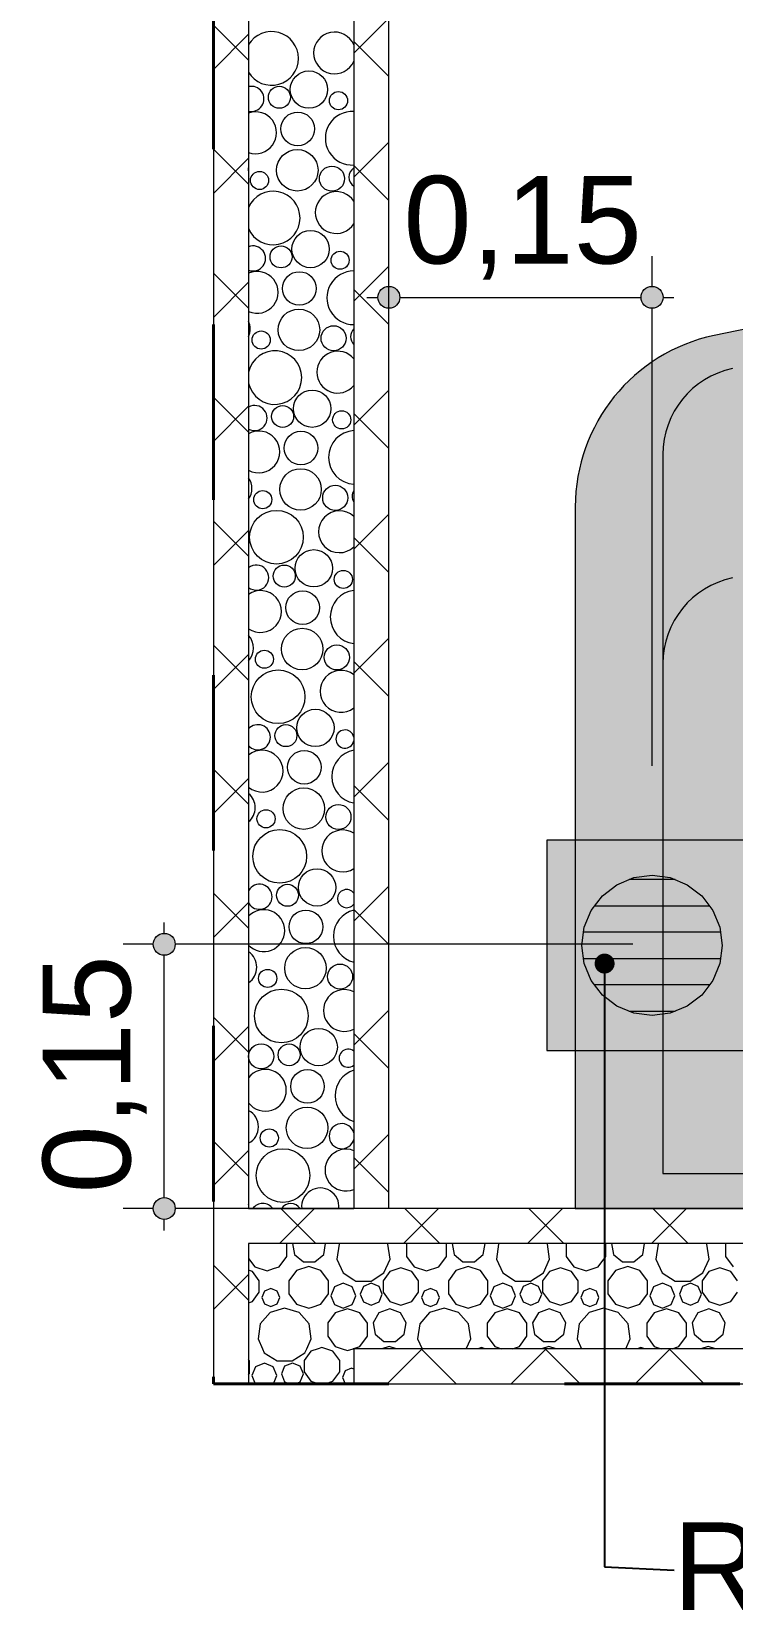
# Model space of a CAD drawing. Header units: metres. Extents: x -1.4 to 64, y -2.2 to 1.7.
# Drawn here: x -1.354 to -0.954, y -2.129 to -1.228 of the extents above; entities that cross this region are included whole.
import ezdxf

# ---------------------------------------------------------------- set-up
doc = ezdxf.new("R2010")
doc.units = ezdxf.units.M
doc.header["$MEASUREMENT"] = 0
doc.linetypes.add('Dashed', pattern=[0.035, 0.0225, -0.0125])
for name, color, linetype, lineweight in [('0_Caneta_No__1', 7, 'Continuous', 40), ('NOTAS-DETALHAMENTO.EXEC_Caneta_No__1', 7, 'Continuous', 40), ('NOTAS-DETALHAMENTO.EXEC_Caneta_No__241', 7, 'Continuous', 13), ('PAREDE CONSTRUIR_Caneta_No__241', 7, 'Continuous', 13), ('PAREDE CONSTRUIR_Caneta_No__83', 84, 'Continuous', 0)]:
    doc.layers.add(name, color=color, linetype=linetype, lineweight=lineweight)
for name, color, linetype, lineweight, true_color in [('0_Caneta_No__25', 7, 'Continuous', 13, 0x982312), ('LOUCAS-METAIS.ARQ_Caneta_No__13', 7, 'Continuous', 0, 0xaaaaaa), ('LOUCAS-METAIS.ARQ_Caneta_No__18', 7, 'Continuous', 0, 0xdfdfdf), ('PAREDE CONSTRUIR_Caneta_No__96', 7, 'Continuous', 0, 0xb6b6b6), ('RALO_Caneta_No__19', 7, 'Continuous', 0, 0xe9e9e9), ('RALO_Caneta_No__96', 7, 'Continuous', 0, 0xb6b6b6)]:
    doc.layers.add(name, color=color, linetype=linetype, lineweight=lineweight, true_color=true_color)
doc.styles.add('GENERATED_STYLE_1', font='arial.ttf')
doc.dimstyles.new('GENERATED_STYLE__1', dxfattribs={"dimtxt": 0.05, "dimasz": 0.02375, "dimexe": 0.18, "dimexo": 0.267183, "dimgap": 0, "dimtad": 1, "dimzin": 0, "dimdsep": 46, "dimtxsty": 'GENERATED_STYLE_1', "dimblk": 'ARROWHEAD_11', "dimblk1": 'ARROWHEAD_11', "dimblk2": 'ARROWHEAD_11', "dimcen": 0.09, "dimclrd": 256, "dimclre": 256, "dimclrt": 256, "dimadec": 0, "dimazin": 0, "dimtfac": 1, "dimtdec": 4, "dimtmove": 0, "dimatfit": 3, "dimfxl": 0, "dimtolj": 1, "dimtzin": 0, "dimarcsym": 0})
doc.dimstyles.new('GENERATED_STYLE__2', dxfattribs={"dimtxt": 0.05, "dimasz": 0.02375, "dimexe": 0.18, "dimexo": 0.267183, "dimgap": 0, "dimtad": 1, "dimtih": 1, "dimtoh": 1, "dimzin": 0, "dimdsep": 46, "dimtxsty": 'GENERATED_STYLE_1', "dimblk": 'ARROWHEAD_11', "dimblk1": 'ARROWHEAD_11', "dimblk2": 'ARROWHEAD_11', "dimcen": 0.09, "dimclrd": 256, "dimclre": 256, "dimclrt": 256, "dimadec": 0, "dimazin": 0, "dimtfac": 1, "dimtdec": 4, "dimtmove": 0, "dimatfit": 3, "dimfxl": 0, "dimtolj": 1, "dimtzin": 0, "dimarcsym": 0})
doc.dimstyles.new('GENERATED_STYLE__4', dxfattribs={"dimtxt": 0.18, "dimasz": 0.0228, "dimexe": 0.18, "dimexo": 0.0625, "dimgap": 0, "dimtad": 0, "dimtih": 1, "dimtoh": 1, "dimdec": 4, "dimzin": 0, "dimdsep": 46, "dimcen": 0.09, "dimadec": 0, "dimazin": 0, "dimtfac": 1, "dimtdec": 4, "dimtmove": 0, "dimatfit": 3, "dimldrblk": 'ARROWHEAD_11', "dimfxl": 0, "dimtolj": 1, "dimtzin": 0, "dimarcsym": 0})
pattern_1 = [(45, (0, 0), (-0.0353553, 0.0353553), []), (135, (0, 0), (0.0353553, 0.0353553), [])]

# ---------------------------------------------------------------- blocks, each defined once
blk = doc.blocks.new('*X1')
at = {"layer": 'PAREDE CONSTRUIR_Caneta_No__96', "color": 253, "linetype": 'Continuous', "lineweight": 0, "true_color": 0xb6b6b6}
for p, q in [((-1.2125, -1.9328), (-1.20817, -1.92683)), ((-1.20817, -1.92683), (-1.20817, -1.91955)), ((-1.2049, -1.91955), (-1.20381, -1.92574)), ((-1.20381, -1.92574), (-1.19878, -1.92996)), ((-1.19222, -1.92996), (-1.1872, -1.92574)), ((-1.1872, -1.92574), (-1.18611, -1.91955)), ((-1.1784, -1.91991), (-1.17962, -1.92844)), ((-1.17809, -1.91955), (-1.1784, -1.91991)), ((-1.21572, -1.93384), (-1.2125, -1.9328)), ((-1.20271, -1.93497), (-1.20701, -1.94088)), ((-1.19576, -1.93271), (-1.20271, -1.93497)), ((-1.19878, -1.92996), (-1.19222, -1.92996)), ((-1.18881, -1.93497), (-1.19576, -1.93271)), ((-1.18451, -1.94088), (-1.18881, -1.93497)), ((-1.17962, -1.92844), (-1.17604, -1.93628)), ((-1.17604, -1.93628), (-1.17002, -1.94016)), ((-1.20701, -1.94088), (-1.20701, -1.94256)), ((-1.18451, -1.94819), (-1.18451, -1.94088)), ((-1.18105, -1.94426), (-1.18315, -1.94931)), ((-1.176, -1.94217), (-1.18105, -1.94426)), ((-1.17095, -1.94426), (-1.176, -1.94217)), ((-1.17002, -1.9465), (-1.17095, -1.94426)), ((-1.19383, -1.95574), (-1.18881, -1.9541)), ((-1.18881, -1.9541), (-1.18451, -1.94819)), ((-1.18315, -1.94931), (-1.18105, -1.95437)), ((-1.18105, -1.95437), (-1.176, -1.95646)), ((-1.176, -1.95646), (-1.17095, -1.95437)), ((-1.17095, -1.95437), (-1.17002, -1.95212)), ((-1.18059, -1.959), (-1.18479, -1.96478)), ((-1.17358, -1.95672), (-1.18059, -1.959)), ((-1.17002, -1.95788), (-1.17358, -1.95672)), ((-1.17012, -1.97945), (-1.17002, -1.97942))]:
    blk.add_line(p, q, dxfattribs=at)
blk = doc.blocks.new('*X2')
at = {"layer": 'PAREDE CONSTRUIR_Caneta_No__96', "color": 253, "linetype": 'Continuous', "lineweight": 0, "true_color": 0xb6b6b6}
for p, q in [((-1.23002, -1.92799), (-1.22652, -1.9328)), ((-1.22787, -1.93539), (-1.23002, -1.93469)), ((-1.22401, -1.94071), (-1.22787, -1.93539)), ((-1.22652, -1.9328), (-1.21951, -1.93508)), ((-1.21951, -1.93508), (-1.21572, -1.93384)), ((-1.22401, -1.94728), (-1.22401, -1.94071)), ((-1.21728, -1.94518), (-1.22094, -1.94669)), ((-1.21363, -1.94669), (-1.21728, -1.94518)), ((-1.20701, -1.94256), (-1.20701, -1.94819)), ((-1.23002, -1.9533), (-1.22787, -1.9526)), ((-1.22787, -1.9526), (-1.22401, -1.94728)), ((-1.22094, -1.94669), (-1.22245, -1.95035)), ((-1.22245, -1.95035), (-1.22094, -1.954)), ((-1.22094, -1.954), (-1.21728, -1.95552)), ((-1.21728, -1.95552), (-1.21363, -1.954)), ((-1.21211, -1.95035), (-1.21363, -1.94669)), ((-1.21363, -1.954), (-1.21211, -1.95035)), ((-1.20701, -1.94819), (-1.20271, -1.9541)), ((-1.20271, -1.9541), (-1.19576, -1.95636)), ((-1.21775, -1.95889), (-1.2234, -1.96541)), ((-1.20948, -1.95646), (-1.21775, -1.95889)), ((-1.2012, -1.95889), (-1.20948, -1.95646)), ((-1.19556, -1.96541), (-1.2012, -1.95889)), ((-1.19576, -1.95636), (-1.19383, -1.95574)), ((-1.2234, -1.96541), (-1.22462, -1.97394)), ((-1.19433, -1.97394), (-1.19556, -1.96541)), ((-1.18479, -1.96478), (-1.18493, -1.96496)), ((-1.18493, -1.96496), (-1.18493, -1.97233)), ((-1.18493, -1.97233), (-1.18059, -1.9783)), ((-1.22462, -1.97394), (-1.22206, -1.97955)), ((-1.19689, -1.97955), (-1.19433, -1.97394)), ((-1.1882, -1.97885), (-1.19035, -1.97955)), ((-1.18605, -1.97955), (-1.1882, -1.97885)), ((-1.18059, -1.9783), (-1.17673, -1.97955)), ((-1.17044, -1.97955), (-1.17012, -1.97945))]:
    blk.add_line(p, q, dxfattribs=at)
blk = doc.blocks.new('*X3')
at = {"layer": 'PAREDE CONSTRUIR_Caneta_No__96', "color": 253, "linetype": 'Continuous', "lineweight": 0, "true_color": 0xb6b6b6}
for p, q in [((-1.22206, -1.97955), (-1.22104, -1.98178)), ((-1.22104, -1.98178), (-1.21379, -1.98645)), ((-1.20516, -1.98645), (-1.19791, -1.98178)), ((-1.19445, -1.98089), (-1.19832, -1.9862)), ((-1.19791, -1.98178), (-1.19689, -1.97955)), ((-1.19035, -1.97955), (-1.19445, -1.98089)), ((-1.18195, -1.98089), (-1.18605, -1.97955)), ((-1.17808, -1.9862), (-1.18195, -1.98089)), ((-1.17673, -1.97955), (-1.17358, -1.98057)), ((-1.17358, -1.98057), (-1.17044, -1.97955)), ((-1.22951, -1.98638), (-1.23002, -1.98568)), ((-1.22951, -1.99369), (-1.22951, -1.98638)), ((-1.22605, -1.98976), (-1.22815, -1.99481)), ((-1.221, -1.98766), (-1.22605, -1.98976)), ((-1.21595, -1.98976), (-1.221, -1.98766)), ((-1.21385, -1.99481), (-1.21595, -1.98976)), ((-1.21379, -1.98645), (-1.20516, -1.98645)), ((-1.20948, -1.98949), (-1.21131, -1.99392)), ((-1.20504, -1.98766), (-1.20948, -1.98949)), ((-1.20061, -1.98949), (-1.20504, -1.98766)), ((-1.19877, -1.99392), (-1.20061, -1.98949)), ((-1.19832, -1.9862), (-1.19832, -1.99278)), ((-1.17808, -1.99278), (-1.17808, -1.9862)), ((-1.17136, -1.99068), (-1.17501, -1.99219)), ((-1.17002, -1.99123), (-1.17136, -1.99068)), ((-1.23002, -1.99439), (-1.22951, -1.99369)), ((-1.22815, -1.99481), (-1.22618, -1.99955)), ((-1.21582, -1.99955), (-1.21385, -1.99481)), ((-1.21131, -1.99392), (-1.20948, -1.99836)), ((-1.20948, -1.99836), (-1.20659, -1.99955)), ((-1.20349, -1.99955), (-1.20061, -1.99836)), ((-1.20061, -1.99836), (-1.19877, -1.99392)), ((-1.19832, -1.99278), (-1.19445, -1.9981)), ((-1.19445, -1.9981), (-1.18998, -1.99955)), ((-1.18642, -1.99955), (-1.18195, -1.9981)), ((-1.18195, -1.9981), (-1.17808, -1.99278)), ((-1.17501, -1.99219), (-1.17653, -1.99585)), ((-1.17653, -1.99585), (-1.17501, -1.9995)), ((-1.17501, -1.9995), (-1.17489, -1.99955))]:
    blk.add_line(p, q, dxfattribs=at)
blk = doc.blocks.new('*X7')
at = {"layer": 'PAREDE CONSTRUIR_Caneta_No__96', "color": 253, "linetype": 'Continuous', "lineweight": 0, "true_color": 0xb6b6b6}
for p, q in [((-1.15056, -1.91991), (-1.15086, -1.91955)), ((-1.14933, -1.92844), (-1.15056, -1.91991)), ((-1.13993, -1.91955), (-1.13993, -1.92683)), ((-1.13993, -1.92683), (-1.13559, -1.9328)), ((-1.12157, -1.9328), (-1.11724, -1.92683)), ((-1.11724, -1.92683), (-1.11724, -1.91955)), ((-1.11397, -1.91955), (-1.11288, -1.92574)), ((-1.11288, -1.92574), (-1.10786, -1.92996)), ((-1.1013, -1.92996), (-1.09627, -1.92574)), ((-1.09627, -1.92574), (-1.09518, -1.91955)), ((-1.08747, -1.91991), (-1.0887, -1.92844)), ((-1.08716, -1.91955), (-1.08747, -1.91991)), ((-1.05963, -1.91991), (-1.05994, -1.91955)), ((-1.0584, -1.92844), (-1.05963, -1.91991)), ((-1.049, -1.91955), (-1.049, -1.92683)), ((-1.049, -1.92683), (-1.04467, -1.9328)), ((-1.03065, -1.9328), (-1.02631, -1.92683)), ((-1.02631, -1.92683), (-1.02631, -1.91955)), ((-1.02304, -1.91955), (-1.02195, -1.92574)), ((-1.02195, -1.92574), (-1.01693, -1.92996)), ((-1.01037, -1.92996), (-1.00534, -1.92574)), ((-1.00534, -1.92574), (-1.00425, -1.91955)), ((-0.99654, -1.91991), (-0.99777, -1.92844)), ((-0.99623, -1.91955), (-0.99654, -1.91991)), ((-0.9687, -1.91991), (-0.96901, -1.91955)), ((-0.96747, -1.92844), (-0.9687, -1.91991)), ((-0.95807, -1.91955), (-0.95807, -1.92683)), ((-0.95807, -1.92683), (-0.95374, -1.9328)), ((-1.16016, -1.94095), (-1.15291, -1.93628)), ((-1.14945, -1.93539), (-1.15332, -1.94071)), ((-1.15291, -1.93628), (-1.14933, -1.92844)), ((-1.1432, -1.93336), (-1.14945, -1.93539)), ((-1.13695, -1.93539), (-1.1432, -1.93336)), ((-1.13308, -1.94071), (-1.13695, -1.93539)), ((-1.13559, -1.9328), (-1.12858, -1.93508)), ((-1.12858, -1.93508), (-1.12157, -1.9328)), ((-1.11178, -1.93497), (-1.11608, -1.94088)), ((-1.10483, -1.93271), (-1.11178, -1.93497)), ((-1.10786, -1.92996), (-1.1013, -1.92996)), ((-1.09788, -1.93497), (-1.10483, -1.93271)), ((-1.09358, -1.94088), (-1.09788, -1.93497)), ((-1.0887, -1.92844), (-1.08511, -1.93628)), ((-1.08511, -1.93628), (-1.07786, -1.94095)), ((-1.06924, -1.94095), (-1.06198, -1.93628)), ((-1.05853, -1.93539), (-1.06239, -1.94071)), ((-1.06198, -1.93628), (-1.0584, -1.92844)), ((-1.05227, -1.93336), (-1.05853, -1.93539)), ((-1.04602, -1.93539), (-1.05227, -1.93336)), ((-1.04216, -1.94071), (-1.04602, -1.93539)), ((-1.04467, -1.9328), (-1.03766, -1.93508)), ((-1.03766, -1.93508), (-1.03065, -1.9328)), ((-1.02086, -1.93497), (-1.02515, -1.94088)), ((-1.0139, -1.93271), (-1.02086, -1.93497)), ((-1.01693, -1.92996), (-1.01037, -1.92996)), ((-1.00695, -1.93497), (-1.0139, -1.93271)), ((-1.00266, -1.94088), (-1.00695, -1.93497)), ((-0.99777, -1.92844), (-0.99419, -1.93628)), ((-0.99419, -1.93628), (-0.98693, -1.94095)), ((-0.97831, -1.94095), (-0.97106, -1.93628)), ((-0.9676, -1.93539), (-0.97146, -1.94071)), ((-0.97106, -1.93628), (-0.96747, -1.92844)), ((-0.96135, -1.93336), (-0.9676, -1.93539)), ((-0.95509, -1.93539), (-0.96135, -1.93336)), ((-0.95123, -1.94071), (-0.95509, -1.93539)), ((-1.17002, -1.94016), (-1.16879, -1.94095)), ((-1.16879, -1.94095), (-1.16016, -1.94095)), ((-1.16448, -1.94399), (-1.16631, -1.94843)), ((-1.16004, -1.94216), (-1.16448, -1.94399)), ((-1.15561, -1.94399), (-1.16004, -1.94216)), ((-1.15377, -1.94843), (-1.15561, -1.94399)), ((-1.15332, -1.94071), (-1.15332, -1.94728)), ((-1.13308, -1.94728), (-1.13308, -1.94071)), ((-1.12636, -1.94518), (-1.13001, -1.94669)), ((-1.1227, -1.94669), (-1.12636, -1.94518)), ((-1.11608, -1.94088), (-1.11608, -1.94819)), ((-1.09358, -1.94819), (-1.09358, -1.94088)), ((-1.09013, -1.94426), (-1.09222, -1.94931)), ((-1.08507, -1.94217), (-1.09013, -1.94426)), ((-1.08002, -1.94426), (-1.08507, -1.94217)), ((-1.07793, -1.94931), (-1.08002, -1.94426)), ((-1.07786, -1.94095), (-1.06924, -1.94095)), ((-1.07355, -1.94399), (-1.07538, -1.94843)), ((-1.06912, -1.94216), (-1.07355, -1.94399)), ((-1.06468, -1.94399), (-1.06912, -1.94216)), ((-1.06285, -1.94843), (-1.06468, -1.94399)), ((-1.06239, -1.94071), (-1.06239, -1.94728)), ((-1.04216, -1.94728), (-1.04216, -1.94071)), ((-1.03543, -1.94518), (-1.03908, -1.94669)), ((-1.03177, -1.94669), (-1.03543, -1.94518)), ((-1.02515, -1.94088), (-1.02515, -1.94819)), ((-1.00266, -1.94819), (-1.00266, -1.94088)), ((-0.9992, -1.94426), (-1.00129, -1.94931)), ((-0.99415, -1.94217), (-0.9992, -1.94426)), ((-0.98909, -1.94426), (-0.99415, -1.94217)), ((-0.987, -1.94931), (-0.98909, -1.94426)), ((-0.98693, -1.94095), (-0.97831, -1.94095)), ((-0.98262, -1.94399), (-0.98446, -1.94843)), ((-0.97819, -1.94216), (-0.98262, -1.94399)), ((-0.97376, -1.94399), (-0.97819, -1.94216)), ((-0.97192, -1.94843), (-0.97376, -1.94399)), ((-0.97146, -1.94071), (-0.97146, -1.94728)), ((-1.16885, -1.94931), (-1.17002, -1.9465)), ((-1.17002, -1.95212), (-1.16885, -1.94931)), ((-1.16631, -1.94843), (-1.16448, -1.95286)), ((-1.16448, -1.95286), (-1.16004, -1.95469)), ((-1.16004, -1.95469), (-1.15561, -1.95286)), ((-1.15561, -1.95286), (-1.15377, -1.94843)), ((-1.15332, -1.94728), (-1.14945, -1.9526)), ((-1.14945, -1.9526), (-1.1432, -1.95463)), ((-1.1432, -1.95463), (-1.13695, -1.9526)), ((-1.13695, -1.9526), (-1.13308, -1.94728)), ((-1.13001, -1.94669), (-1.13153, -1.95035)), ((-1.13153, -1.95035), (-1.13001, -1.954)), ((-1.13001, -1.954), (-1.12636, -1.95552)), ((-1.12636, -1.95552), (-1.1227, -1.954)), ((-1.12119, -1.95035), (-1.1227, -1.94669)), ((-1.1227, -1.954), (-1.12119, -1.95035)), ((-1.11608, -1.94819), (-1.11178, -1.9541)), ((-1.11178, -1.9541), (-1.10483, -1.95636)), ((-1.10483, -1.95636), (-1.09788, -1.9541)), ((-1.09788, -1.9541), (-1.09358, -1.94819)), ((-1.09222, -1.94931), (-1.09013, -1.95437)), ((-1.09013, -1.95437), (-1.08507, -1.95646)), ((-1.08507, -1.95646), (-1.08002, -1.95437)), ((-1.08002, -1.95437), (-1.07793, -1.94931)), ((-1.07538, -1.94843), (-1.07355, -1.95286)), ((-1.07355, -1.95286), (-1.06912, -1.95469)), ((-1.06912, -1.95469), (-1.06468, -1.95286)), ((-1.06468, -1.95286), (-1.06285, -1.94843)), ((-1.06239, -1.94728), (-1.05853, -1.9526)), ((-1.05853, -1.9526), (-1.05227, -1.95463)), ((-1.05227, -1.95463), (-1.04602, -1.9526)), ((-1.04602, -1.9526), (-1.04216, -1.94728)), ((-1.03908, -1.94669), (-1.0406, -1.95035)), ((-1.0406, -1.95035), (-1.03908, -1.954)), ((-1.03908, -1.954), (-1.03543, -1.95552)), ((-1.03543, -1.95552), (-1.03177, -1.954)), ((-1.03026, -1.95035), (-1.03177, -1.94669)), ((-1.03177, -1.954), (-1.03026, -1.95035)), ((-1.02515, -1.94819), (-1.02086, -1.9541)), ((-1.02086, -1.9541), (-1.0139, -1.95636)), ((-1.0139, -1.95636), (-1.00695, -1.9541)), ((-1.00695, -1.9541), (-1.00266, -1.94819)), ((-1.00129, -1.94931), (-0.9992, -1.95437)), ((-0.9992, -1.95437), (-0.99415, -1.95646)), ((-0.99415, -1.95646), (-0.98909, -1.95437)), ((-0.98909, -1.95437), (-0.987, -1.94931)), ((-0.98446, -1.94843), (-0.98262, -1.95286)), ((-0.98262, -1.95286), (-0.97819, -1.95469)), ((-0.97819, -1.95469), (-0.97376, -1.95286)), ((-0.97376, -1.95286), (-0.97192, -1.94843)), ((-0.97146, -1.94728), (-0.9676, -1.9526)), ((-0.9676, -1.9526), (-0.96135, -1.95463)), ((-0.96135, -1.95463), (-0.95509, -1.9526)), ((-0.95509, -1.9526), (-0.95123, -1.94728)), ((-1.16657, -1.959), (-1.17002, -1.95788)), ((-1.16224, -1.96496), (-1.16657, -1.959)), ((-1.15574, -1.9591), (-1.15902, -1.96478)), ((-1.14958, -1.95685), (-1.15574, -1.9591)), ((-1.14341, -1.9591), (-1.14958, -1.95685)), ((-1.14013, -1.96478), (-1.14341, -1.9591)), ((-1.12682, -1.95889), (-1.13247, -1.96541)), ((-1.11855, -1.95646), (-1.12682, -1.95889)), ((-1.11028, -1.95889), (-1.11855, -1.95646)), ((-1.10463, -1.96541), (-1.11028, -1.95889)), ((-1.08967, -1.959), (-1.094, -1.96496)), ((-1.08266, -1.95672), (-1.08967, -1.959)), ((-1.07565, -1.959), (-1.08266, -1.95672)), ((-1.07131, -1.96496), (-1.07565, -1.959)), ((-1.06481, -1.9591), (-1.06809, -1.96478)), ((-1.05865, -1.95685), (-1.06481, -1.9591)), ((-1.05249, -1.9591), (-1.05865, -1.95685)), ((-1.04921, -1.96478), (-1.05249, -1.9591)), ((-1.0359, -1.95889), (-1.04154, -1.96541)), ((-1.02762, -1.95646), (-1.0359, -1.95889)), ((-1.01935, -1.95889), (-1.02762, -1.95646)), ((-1.0137, -1.96541), (-1.01935, -1.95889)), ((-0.99874, -1.959), (-1.00307, -1.96496)), ((-0.99173, -1.95672), (-0.99874, -1.959)), ((-0.98472, -1.959), (-0.99173, -1.95672)), ((-0.98039, -1.96496), (-0.98472, -1.959)), ((-0.97389, -1.9591), (-0.97717, -1.96478)), ((-0.96772, -1.95685), (-0.97389, -1.9591)), ((-0.96156, -1.9591), (-0.96772, -1.95685)), ((-0.95828, -1.96478), (-0.96156, -1.9591)), ((-1.16657, -1.9783), (-1.16224, -1.97233)), ((-1.16224, -1.97233), (-1.16224, -1.96496)), ((-1.15902, -1.96478), (-1.15788, -1.97124)), ((-1.15788, -1.97124), (-1.15286, -1.97545)), ((-1.1463, -1.97545), (-1.14127, -1.97124)), ((-1.14127, -1.97124), (-1.14013, -1.96478)), ((-1.13247, -1.96541), (-1.1337, -1.97394)), ((-1.1034, -1.97394), (-1.10463, -1.96541)), ((-1.094, -1.96496), (-1.094, -1.97233)), ((-1.094, -1.97233), (-1.08967, -1.9783)), ((-1.07565, -1.9783), (-1.07131, -1.97233)), ((-1.07131, -1.97233), (-1.07131, -1.96496)), ((-1.06809, -1.96478), (-1.06695, -1.97124)), ((-1.06695, -1.97124), (-1.06193, -1.97545)), ((-1.05537, -1.97545), (-1.05034, -1.97124)), ((-1.05034, -1.97124), (-1.04921, -1.96478)), ((-1.04154, -1.96541), (-1.04277, -1.97394)), ((-1.01247, -1.97394), (-1.0137, -1.96541)), ((-1.00307, -1.96496), (-1.00307, -1.97233)), ((-1.00307, -1.97233), (-0.99874, -1.9783)), ((-0.98472, -1.9783), (-0.98039, -1.97233)), ((-0.98039, -1.97233), (-0.98039, -1.96496)), ((-0.97717, -1.96478), (-0.97603, -1.97124)), ((-0.97603, -1.97124), (-0.971, -1.97545)), ((-0.96444, -1.97545), (-0.95942, -1.97124)), ((-0.95942, -1.97124), (-0.95828, -1.96478)), ((-1.17002, -1.97942), (-1.16657, -1.9783)), ((-1.14983, -1.97821), (-1.15397, -1.97955)), ((-1.15286, -1.97545), (-1.1463, -1.97545)), ((-1.14569, -1.97955), (-1.14983, -1.97821)), ((-1.1337, -1.97394), (-1.13113, -1.97955)), ((-1.10596, -1.97955), (-1.1034, -1.97394)), ((-1.09727, -1.97885), (-1.09942, -1.97955)), ((-1.09513, -1.97955), (-1.09727, -1.97885)), ((-1.08967, -1.9783), (-1.08581, -1.97955)), ((-1.07951, -1.97955), (-1.07565, -1.9783)), ((-1.0589, -1.97821), (-1.06304, -1.97955)), ((-1.06193, -1.97545), (-1.05537, -1.97545)), ((-1.05477, -1.97955), (-1.0589, -1.97821)), ((-1.04277, -1.97394), (-1.04021, -1.97955)), ((-1.01504, -1.97955), (-1.01247, -1.97394)), ((-1.00635, -1.97885), (-1.00849, -1.97955)), ((-1.0042, -1.97955), (-1.00635, -1.97885)), ((-0.99874, -1.9783), (-0.99488, -1.97955)), ((-0.98858, -1.97955), (-0.98472, -1.9783)), ((-0.96798, -1.97821), (-0.97212, -1.97955)), ((-0.971, -1.97545), (-0.96444, -1.97545)), ((-0.96384, -1.97955), (-0.96798, -1.97821))]:
    blk.add_line(p, q, dxfattribs=at)
blk = doc.blocks.new('*X9')
at = {"layer": 'PAREDE CONSTRUIR_Caneta_No__96', "color": 253, "linetype": 'Continuous', "lineweight": 0, "true_color": 0xb6b6b6}
for centre, radius in [((-1.19562, -1.26151), 0.01064), ((-1.21246, -1.26594), 0.00627), ((-1.17877, -1.26786), 0.00517), ((-1.20199, -1.28396), 0.00959), ((-1.20225, -1.30755), 0.01183), ((-1.18249, -1.31233), 0.00715), ((-1.22377, -1.31336), 0.00517), ((-1.19469, -1.35251), 0.01064), ((-1.21153, -1.35694), 0.00627), ((-1.17784, -1.35886), 0.00517), ((-1.20106, -1.37496), 0.00959), ((-1.20132, -1.39855), 0.01183), ((-1.18156, -1.40332), 0.00715), ((-1.22284, -1.40436), 0.00517), ((-1.19376, -1.4435), 0.01064), ((-1.2106, -1.44794), 0.00627), ((-1.17692, -1.44986), 0.00517), ((-1.20014, -1.46595), 0.00959), ((-1.20039, -1.48954), 0.01183), ((-1.22192, -1.49536), 0.00517), ((-1.18063, -1.49432), 0.00715), ((-1.21411, -1.51677), 0.0153), ((-1.19283, -1.5345), 0.01064), ((-1.20968, -1.53893), 0.00627), ((-1.17599, -1.54086), 0.00517), ((-1.19921, -1.55695), 0.00959), ((-1.19947, -1.58054), 0.01183), ((-1.22099, -1.58636), 0.00517), ((-1.17971, -1.58532), 0.00715), ((-1.21318, -1.60777), 0.0153), ((-1.19191, -1.6255), 0.01064), ((-1.20875, -1.62993), 0.00627), ((-1.19828, -1.64795), 0.00959), ((-1.19854, -1.67154), 0.01183), ((-1.22006, -1.67735), 0.00517), ((-1.17878, -1.67632), 0.00715), ((-1.21226, -1.69877), 0.0153), ((-1.19098, -1.7165), 0.01064), ((-1.20782, -1.72093), 0.00627), ((-1.19736, -1.73895), 0.00959), ((-1.19761, -1.76254), 0.01183), ((-1.21914, -1.76835), 0.00517), ((-1.17785, -1.76732), 0.00715), ((-1.21133, -1.78977), 0.0153), ((-1.19005, -1.8075), 0.01064), ((-1.22285, -1.81281), 0.00715), ((-1.2069, -1.81193), 0.00627), ((-1.19643, -1.82995), 0.00959), ((-1.19668, -1.85354), 0.01183), ((-1.21821, -1.85935), 0.00517), ((-1.2104, -1.88076), 0.0153)]:
    blk.add_circle(centre, radius, dxfattribs=at)
for centre, radius, start, end in [((-1.21689, -1.24378), 0.0153, 210.93504, 149.06496), ((-1.181, -1.24066), 0.01193, 22.9499, 337.0501), ((-1.22842, -1.26683), 0.00715, 257.0477, 102.9523), ((-1.226, -1.28616), 0.01193, 250.31452, 109.68548), ((-1.17096, -1.28928), 0.0153, 86.45299, 273.54701), ((-1.24062, -1.30701), 0.01064, 355.03145, 4.96855), ((-1.16653, -1.31144), 0.00627, 123.78438, 236.21562), ((-1.21596, -1.33478), 0.0153, 203.31829, 156.68171), ((-1.18007, -1.33166), 0.01193, 32.52808, 327.47192), ((-1.22749, -1.35782), 0.00715, 249.2783, 110.7217), ((-1.22507, -1.37716), 0.01193, 245.50746, 114.49254), ((-1.17004, -1.38027), 0.0153, 89.92563, 270.07437), ((-1.23969, -1.398), 0.01064, 335.38263, 24.61737), ((-1.1656, -1.40244), 0.00627, 134.74379, 225.25621), ((-1.21504, -1.42577), 0.0153, 191.79382, 168.20618), ((-1.17915, -1.42266), 0.01193, 40.05652, 319.94348), ((-1.22656, -1.44882), 0.00715, 241.08454, 118.91546), ((-1.22415, -1.46816), 0.01193, 240.50861, 119.49139), ((-1.16911, -1.47127), 0.0153, 93.39799, 266.60201), ((-1.23876, -1.489), 0.01064, 325.28323, 34.71677), ((-1.16468, -1.49344), 0.00627, 148.4087, 211.5913), ((-1.17822, -1.51366), 0.01193, 46.55232, 313.44768), ((-1.22563, -1.53982), 0.00715, 232.17817, 127.82183), ((-1.22322, -1.55916), 0.01193, 235.24901, 124.75099), ((-1.16818, -1.56227), 0.0153, 96.88291, 263.11709), ((-1.23783, -1.58), 0.01064, 317.29411, 42.70589), ((-1.17729, -1.60466), 0.01193, 52.41239, 307.58761), ((-1.22471, -1.63082), 0.00715, 222.02117, 137.97883), ((-1.17506, -1.63186), 0.00517, 12.47845, 347.52155), ((-1.22229, -1.65015), 0.01193, 229.62941, 130.37059), ((-1.16726, -1.65327), 0.0153, 100.39365, 259.60635), ((-1.23691, -1.671), 0.01064, 310.36935, 49.63065), ((-1.17637, -1.69565), 0.01193, 57.84201, 302.15799), ((-1.22378, -1.72182), 0.00715, 209.23932, 150.76068), ((-1.17414, -1.72285), 0.00517, 37.14972, 322.85028), ((-1.22137, -1.74115), 0.01193, 223.49395, 136.50605), ((-1.16633, -1.74427), 0.0153, 103.94436, 256.05564), ((-1.23598, -1.762), 0.01064, 304.09591, 55.90409), ((-1.17544, -1.78665), 0.01193, 62.96481, 297.03519), ((-1.17321, -1.81385), 0.00517, 51.8485, 308.1515), ((-1.22044, -1.83215), 0.01193, 216.56658, 143.43342), ((-1.1654, -1.83527), 0.0153, 107.55066, 252.44934), ((-1.23505, -1.853), 0.01064, 298.25831, 61.74169), ((-1.17693, -1.85831), 0.00715, 14.80891, 345.19109), ((-1.17451, -1.87765), 0.01193, 67.86318, 292.13682), ((-1.18913, -1.89849), 0.01064, 354.29562, 185.70438), ((-1.24168, -1.89904), 0.01183, 357.50224, 9.43421), ((-1.22193, -1.90381), 0.00715, 36.60293, 143.39707), ((-1.20597, -1.90293), 0.00627, 32.57658, 147.42342)]:
    blk.add_arc(centre, radius, start, end, dxfattribs=at)
blk = doc.blocks.new('*D19')
at = {"layer": '0_Caneta_No__25', "linetype": 'Continuous', "lineweight": 13, "true_color": 0x982312}
for points in [[(-1.15627, -1.38002), (-1.15579, -1.38241), (-1.15444, -1.38444), (-1.15241, -1.38579), (-1.15002, -1.38627), (-1.14763, -1.38579), (-1.1456, -1.38444), (-1.14424, -1.38241), (-1.14377, -1.38002), (-1.14424, -1.37763), (-1.1456, -1.3756), (-1.14763, -1.37424), (-1.15002, -1.37377), (-1.15241, -1.37424), (-1.15444, -1.3756), (-1.15579, -1.37763)], [(-1.00627, -1.38002), (-1.00579, -1.38241), (-1.00444, -1.38444), (-1.00241, -1.38579), (-1.00002, -1.38627), (-0.99763, -1.38579), (-0.9956, -1.38444), (-0.99424, -1.38241), (-0.99377, -1.38002), (-0.99424, -1.37763), (-0.9956, -1.3756), (-0.99763, -1.37424), (-1.00002, -1.37377), (-1.00241, -1.37424), (-1.00444, -1.3756), (-1.00579, -1.37763)]]:
    blk.add_hatch(color=24, dxfattribs=at).paths.add_polyline_path(points)
at = {"layer": '0_Caneta_No__25', "color": 24, "linetype": 'Continuous', "lineweight": 13, "true_color": 0x982312}
for p, q in [((-1.15002, -1.37377), (-1.15002, -1.35658)), ((-1.00002, -1.37377), (-1.00002, -1.35658)), ((-1.16252, -1.38002), (-1.15627, -1.38002)), ((-1.15002, -1.6472), (-1.15002, -1.38627)), ((-1.14377, -1.38002), (-1.00627, -1.38002)), ((-1.00002, -1.6472), (-1.00002, -1.38627)), ((-0.99377, -1.38002), (-0.98752, -1.38002))]:
    blk.add_line(p, q, dxfattribs=at)
for centre in [(-1.15002, -1.38002), (-1.00002, -1.38002)]:
    blk.add_circle(centre, 0.00625, dxfattribs=at)
at = {"layer": '0_Caneta_No__25', "color": 24, "lineweight": 13, "true_color": 0x982312, "insert": (-1.14175, -1.37002), "char_height": 0.05, "attachment_point": 7, "style": 'GENERATED_STYLE_1'}
blk.add_mtext('\\A1;{\\pql;\\fArial|b0|i0|c0|p0;\\W1.000000;0,15}', dxfattribs=at)
blk = doc.blocks.new('ARROWHEAD_11')
at = {"color": 0, "linetype": 'Continuous', "lineweight": 0}
blk.add_line((0, 0), (-1, 0), dxfattribs=at)
at = {"color": 0, "linetype": 'Continuous', "lineweight": 0, "const_width": 0.25, "flags": 128}
blk.add_lwpolyline([(-0.125, 0, 1), (0.125, 0, 1)], format="xyb", close=True, dxfattribs=at)
blk = doc.blocks.new('*D20')
at = {"layer": '0_Caneta_No__25', "linetype": 'Continuous', "lineweight": 13, "true_color": 0x982312}
for points in [[(-1.28433, -1.74891), (-1.28385, -1.7513), (-1.2825, -1.75333), (-1.28047, -1.75468), (-1.27808, -1.75516), (-1.27568, -1.75468), (-1.27366, -1.75333), (-1.2723, -1.7513), (-1.27183, -1.74891), (-1.2723, -1.74651), (-1.27366, -1.74449), (-1.27568, -1.74313), (-1.27808, -1.74266), (-1.28047, -1.74313), (-1.2825, -1.74449), (-1.28385, -1.74651)], [(-1.28433, -1.89955), (-1.28385, -1.90194), (-1.2825, -1.90397), (-1.28047, -1.90533), (-1.27808, -1.9058), (-1.27568, -1.90533), (-1.27366, -1.90397), (-1.2723, -1.90194), (-1.27183, -1.89955), (-1.2723, -1.89716), (-1.27366, -1.89513), (-1.27568, -1.89378), (-1.27808, -1.8933), (-1.28047, -1.89378), (-1.2825, -1.89513), (-1.28385, -1.89716)]]:
    blk.add_hatch(color=24, dxfattribs=at).paths.add_polyline_path(points)
at = {"layer": '0_Caneta_No__25', "color": 24, "linetype": 'Continuous', "lineweight": 13, "true_color": 0x982312}
for p, q in [((-1.27808, -1.74266), (-1.27808, -1.73641)), ((-1.28433, -1.74891), (-1.30151, -1.74891)), ((-1.27808, -1.8933), (-1.27808, -1.75516)), ((-1.01089, -1.74891), (-1.27183, -1.74891)), ((-1.28433, -1.89955), (-1.30151, -1.89955)), ((-1.01089, -1.89955), (-1.27183, -1.89955)), ((-1.27808, -1.91205), (-1.27808, -1.9058))]:
    blk.add_line(p, q, dxfattribs=at)
for centre in [(-1.27808, -1.74891), (-1.27808, -1.89955)]:
    blk.add_circle(centre, 0.00625, dxfattribs=at)
at = {"layer": '0_Caneta_No__25', "color": 24, "lineweight": 13, "true_color": 0x982312, "insert": (-1.28808, -1.89096), "char_height": 0.05, "attachment_point": 7, "rotation": 90, "style": 'GENERATED_STYLE_1'}
blk.add_mtext('\\A1;{\\pql;\\fArial|b0|i0|c0|p0;\\W1.000000;0,15}', dxfattribs=at)

msp = doc.modelspace()

# ---------------------------------------------------------------- hatches: boundary and pattern name
at = {"layer": 'LOUCAS-METAIS.ARQ_Caneta_No__18', "linetype": 'Continuous', "lineweight": 0, "true_color": 0xdfdfdf}
msp.add_hatch(color=254, dxfattribs=at).paths.add_polyline_path([(-0.46381, -1.89955), (-0.46381, -1.49955, 0.35403), (-0.54299, -1.40174, 0.052487), (-0.75381, -1.37955, 0.052487), (-0.96463, -1.40174, 0.35403), (-1.04381, -1.49955), (-1.04381, -1.89955)])
at = {"layer": 'PAREDE CONSTRUIR_Caneta_No__83', "linetype": 'Continuous', "lineweight": 0}
h = msp.add_hatch(dxfattribs=at)
h.set_pattern_fill('Placomur_0001', color=84, style=0, pattern_type=2)
h.set_pattern_definition(pattern_1)
h.paths.add_polyline_path([(-1.25002, 0.20451), (-1.25002, -1.89955), (-1.23002, -1.89955), (-1.23002, 0.20451)])
h = msp.add_hatch(dxfattribs=at)
h.set_pattern_fill('Placomur_0001', color=84, style=0, pattern_type=2)
h.set_pattern_definition(pattern_1)
h.paths.add_polyline_path([(-1.17002, 0.20451), (-1.17002, -1.89955), (-1.15002, -1.89955), (-1.15002, 0.20451)])
h = msp.add_hatch(dxfattribs=at)
h.set_pattern_fill('Placomur_0001', color=84, style=0, pattern_type=2)
h.set_pattern_definition(pattern_1)
h.paths.add_polyline_path([(-1.25002, -1.89955), (-1.23002, -1.91955), (-1.23002, -1.89955)])
h = msp.add_hatch(dxfattribs=at)
h.set_pattern_fill('Placomur_0001', color=84, style=0, pattern_type=2)
h.set_pattern_definition(pattern_1)
h.paths.add_polyline_path([(-1.25002, -1.91955), (-1.23002, -1.91955), (-1.25002, -1.89955)])
h = msp.add_hatch(dxfattribs=at)
h.set_pattern_fill('Placomur_0001', color=84, style=0, pattern_type=2)
h.set_pattern_definition(pattern_1)
h.paths.add_polyline_path([(-1.23002, -1.91955), (1.98685, -1.91955), (2.00685, -1.89955), (-1.23002, -1.89955)])
h = msp.add_hatch(dxfattribs=at)
h.set_pattern_fill('Placomur_0001', color=84, style=0, pattern_type=2)
h.set_pattern_definition(pattern_1)
h.paths.add_polyline_path([(-1.23002, -1.91955), (-1.25002, -1.91955), (-1.25002, -1.99955), (-1.23002, -1.99955)])
h = msp.add_hatch(dxfattribs=at)
h.set_pattern_fill('Placomur_0001', color=84, style=0, pattern_type=2)
h.set_pattern_definition(pattern_1)
h.paths.add_polyline_path([(-1.17002, -1.97955), (-1.15002, -1.99955), (-1.15002, -1.97955)])
h = msp.add_hatch(dxfattribs=at)
h.set_pattern_fill('Placomur_0001', color=84, style=0, pattern_type=2)
h.set_pattern_definition(pattern_1)
h.paths.add_polyline_path([(-1.17002, -1.99955), (-1.15002, -1.99955), (-1.17002, -1.97955)])
h = msp.add_hatch(dxfattribs=at)
h.set_pattern_fill('Placomur_0001', color=84, style=0, pattern_type=2)
h.set_pattern_definition(pattern_1)
h.paths.add_polyline_path([(2.00685, -1.97955), (-1.15002, -1.97955), (-1.15002, -1.99955), (2.00685, -1.99955)])
at = {"layer": 'RALO_Caneta_No__19', "linetype": 'Continuous', "lineweight": 0, "true_color": 0xe9e9e9}
h = msp.add_hatch(color=254, dxfattribs=at)
h.paths.add_polyline_path([(-0.94002, -1.80955), (-0.94002, -1.68955), (-1.06002, -1.68955), (-1.06002, -1.80955)])
h.paths.add_polyline_path([(-1.04002, -1.74955), (-1.03865, -1.7392), (-1.03466, -1.72955), (-1.0283, -1.72127), (-1.02002, -1.71491), (-1.01037, -1.71091), (-1.00002, -1.70955), (-0.98966, -1.71091), (-0.98002, -1.71491), (-0.97173, -1.72127), (-0.96538, -1.72955), (-0.96138, -1.7392), (-0.96002, -1.74955), (-0.96138, -1.7599), (-0.96538, -1.76955), (-0.97173, -1.77784), (-0.98002, -1.78419), (-0.98966, -1.78819), (-1.00002, -1.78955), (-1.01037, -1.78819), (-1.02002, -1.78419), (-1.0283, -1.77784), (-1.03466, -1.76955), (-1.03865, -1.7599)], flags=0)
for points in [[(-1.01312, -1.71205), (-0.98692, -1.71205), (-0.98966, -1.71091), (-1.00002, -1.70955), (-1.01037, -1.71091)], [(-0.96729, -1.72705), (-0.97173, -1.72127), (-0.98002, -1.71491), (-0.98692, -1.71205), (-1.01312, -1.71205), (-1.02002, -1.71491), (-1.0283, -1.72127), (-1.03274, -1.72705)], [(-0.961, -1.74205), (-0.96138, -1.7392), (-0.96538, -1.72955), (-0.96729, -1.72705), (-1.03274, -1.72705), (-1.03466, -1.72955), (-1.03865, -1.7392), (-1.03903, -1.74205)], [(-0.961, -1.75705), (-0.96002, -1.74955), (-0.961, -1.74205), (-1.03903, -1.74205), (-1.04002, -1.74955), (-1.03903, -1.75705)], [(-0.96138, -1.7599), (-0.961, -1.75705), (-1.03903, -1.75705), (-1.03865, -1.7599), (-1.03466, -1.76955), (-1.03274, -1.77205), (-0.96729, -1.77205), (-0.96538, -1.76955)], [(-0.97173, -1.77784), (-0.96729, -1.77205), (-1.03274, -1.77205), (-1.0283, -1.77784), (-1.02002, -1.78419), (-1.01311, -1.78705), (-0.98692, -1.78705), (-0.98002, -1.78419)], [(-0.98692, -1.78705), (-1.01311, -1.78705), (-1.01037, -1.78819), (-1.00002, -1.78955), (-0.98966, -1.78819)]]:
    msp.add_hatch(color=254, dxfattribs=at).paths.add_polyline_path(points)

# ---------------------------------------------------------------- linework, layer by layer
at = {"layer": '0_Caneta_No__1', "color": 7, "linetype": 'Dashed', "lineweight": 40}
msp.add_lwpolyline([(-1.25002, -1.99955), (3.45023, -1.99955), (3.45023, 0.40451), (-1.25002, 0.40451)], close=True, dxfattribs=at)
at = {"layer": 'LOUCAS-METAIS.ARQ_Caneta_No__13', "color": 253, "linetype": 'Continuous', "lineweight": 0, "true_color": 0xaaaaaa}
for p, q in [((-0.99381, -1.46955), (-0.99381, -1.87955)), ((-0.99381, -1.87955), (-0.51381, -1.87955))]:
    msp.add_line(p, q, dxfattribs=at)
at = {"layer": 'LOUCAS-METAIS.ARQ_Caneta_No__13', "color": 253, "linetype": 'Continuous', "lineweight": 0, "true_color": 0xaaaaaa, "flags": 128}
msp.add_lwpolyline([(-1.25002, 0.18451), (-1.25002, -1.59549)], dxfattribs=at)
at = {"layer": 'LOUCAS-METAIS.ARQ_Caneta_No__13', "color": 253, "linetype": 'Continuous', "lineweight": 0, "true_color": 0xaaaaaa}
msp.add_lwpolyline([(-0.46381, -1.89955), (-0.46381, -1.49955, 0.35403), (-0.54299, -1.40174, 0.052487), (-0.75381, -1.37955, 0.052487), (-0.96463, -1.40174, 0.35403), (-1.04381, -1.49955), (-1.04381, -1.89955)], format="xyb", close=True, dxfattribs=at)
for centre in [(-0.94381, -1.46955), (-0.94381, -1.58887)]:
    msp.add_arc(centre, 0.05, 102.01801, 180, dxfattribs=at)
at = {"layer": 'PAREDE CONSTRUIR_Caneta_No__241', "color": 7, "linetype": 'Continuous', "lineweight": 13}
for p, q in [((-1.23002, 0.20451), (-1.23002, -1.89955)), ((-1.17002, 0.20451), (-1.17002, -1.89955)), ((-1.17002, -1.91955), (-1.23002, -1.91955)), ((-1.23002, -1.91955), (-1.23002, -1.97955)), ((-1.17002, -1.91955), (-1.23002, -1.91955)), ((1.98685, -1.91955), (-1.17002, -1.91955)), ((-1.23002, -1.97955), (-1.23002, -1.99955)), ((-1.15002, -1.97955), (-1.17002, -1.97955)), ((-1.17002, -1.97955), (-1.17002, -1.99955)), ((-1.15002, -1.97955), (-1.17002, -1.97955)), ((1.98685, -1.97955), (-1.15002, -1.97955))]:
    msp.add_line(p, q, dxfattribs=at)
for points in [[(-1.25002, 0.20451), (-1.25002, -1.89955)], [(-1.15002, -1.89955), (-1.15002, 0.20451)], [(-1.25002, -1.89955), (-1.25002, -1.99955)], [(-1.17002, -1.89955), (-1.23002, -1.89955)], [(-1.23002, -1.89955), (-1.17002, -1.89955)], [(2.00685, -1.89955), (-1.15002, -1.89955)], [(-1.15002, -1.99955), (1.80005, -1.99955)]]:
    msp.add_lwpolyline(points, dxfattribs=at)
at = {"layer": 'RALO_Caneta_No__96', "color": 253, "linetype": 'Continuous', "lineweight": 0, "true_color": 0xb6b6b6}
for p, q in [((-0.94002, -1.68955), (-1.06002, -1.68955)), ((-1.06002, -1.68955), (-1.06002, -1.80955)), ((-1.02002, -1.71491), (-1.01037, -1.71091)), ((-1.01037, -1.71091), (-1.00002, -1.70955)), ((-1.00002, -1.70955), (-0.98966, -1.71091)), ((-0.98966, -1.71091), (-0.98002, -1.71491)), ((-1.0283, -1.72127), (-1.02002, -1.71491)), ((-0.98692, -1.71205), (-1.01312, -1.71205)), ((-0.98002, -1.71491), (-0.97173, -1.72127)), ((-1.03865, -1.7392), (-1.03466, -1.72955)), ((-1.03466, -1.72955), (-1.0283, -1.72127)), ((-1.03274, -1.72705), (-0.96729, -1.72705)), ((-0.97173, -1.72127), (-0.96538, -1.72955)), ((-0.96538, -1.72955), (-0.96138, -1.7392)), ((-1.04002, -1.74955), (-1.03865, -1.7392)), ((-0.961, -1.74205), (-1.03903, -1.74205)), ((-0.96138, -1.7392), (-0.96002, -1.74955)), ((-1.03865, -1.7599), (-1.04002, -1.74955)), ((-0.96002, -1.74955), (-0.96138, -1.7599)), ((-1.03903, -1.75705), (-0.961, -1.75705)), ((-1.03466, -1.76955), (-1.03865, -1.7599)), ((-0.96138, -1.7599), (-0.96538, -1.76955)), ((-1.0283, -1.77784), (-1.03466, -1.76955)), ((-0.96729, -1.77205), (-1.03274, -1.77205)), ((-0.96538, -1.76955), (-0.97173, -1.77784)), ((-1.02002, -1.78419), (-1.0283, -1.77784)), ((-0.97173, -1.77784), (-0.98002, -1.78419)), ((-1.01037, -1.78819), (-1.02002, -1.78419)), ((-1.01311, -1.78705), (-0.98692, -1.78705)), ((-1.00002, -1.78955), (-1.01037, -1.78819)), ((-0.98966, -1.78819), (-1.00002, -1.78955)), ((-0.98002, -1.78419), (-0.98966, -1.78819)), ((-1.06002, -1.80955), (-0.94002, -1.80955))]:
    msp.add_line(p, q, dxfattribs=at)

# ---------------------------------------------------------------- block references
at = {"layer": 'PAREDE CONSTRUIR_Caneta_No__96', "color": 253, "linetype": 'Continuous', "lineweight": 0, "true_color": 0xb6b6b6}
for name in ['*X9', '*X1', '*X7', '*X2', '*X3']:
    msp.add_blockref(name, (0, 0), dxfattribs=at)

# ---------------------------------------------------------------- texts
at = {"layer": 'NOTAS-DETALHAMENTO.EXEC_Caneta_No__1', "color": 7, "linetype": 'Continuous', "lineweight": 40, "insert": (-0.81342, -2.10394), "char_height": 0.05, "attachment_point": 6, "style": 'GENERATED_STYLE_1'}
msp.add_mtext('\\A1;{\\pqr;\\fArial|b0|i0|c0|p0;\\W1.000000;RS01}', dxfattribs=at)

# ---------------------------------------------------------------- dimensions: what is measured, and where the dimension line sits
at = {"color": 24, "linetype": 'Continuous', "lineweight": 13, "true_color": 0x982312}
dim = msp.add_linear_dim(base=(-1.00002, -1.38002), p1=(-1.15002, -1.89955), p2=(-1.00002, -1.75705), dimstyle='GENERATED_STYLE__2', dxfattribs=at)
dim.commit()
dim.dimension.update_dxf_attribs({"geometry": '*D19', "text_midpoint": (-1.07702, -1.34502), "dimtype": 160})
dim = msp.add_linear_dim(base=(-1.27808, -1.74891), p1=(-1.15002, -1.89955), p2=(-1.0001, -1.74891), angle=90, dimstyle='GENERATED_STYLE__1', dxfattribs=at)
dim.commit()
dim.dimension.update_dxf_attribs({"geometry": '*D20', "text_midpoint": (-1.31308, -1.82623), "dimtype": 160, "text_rotation": 90})

# ---------------------------------------------------------------- leaders
at = {"layer": 'NOTAS-DETALHAMENTO.EXEC_Caneta_No__241', "color": 7, "linetype": 'Continuous', "lineweight": 13, "annotation_type": 0, "has_hookline": 1, "hookline_direction": 0, "text_width": 0.15625}
msp.add_leader([(-1.02706, -1.7599), (-1.02706, -2.10394), (-0.98745, -2.10587)], dimstyle='GENERATED_STYLE__4', dxfattribs=at)

doc.saveas('drawing.dxf')
